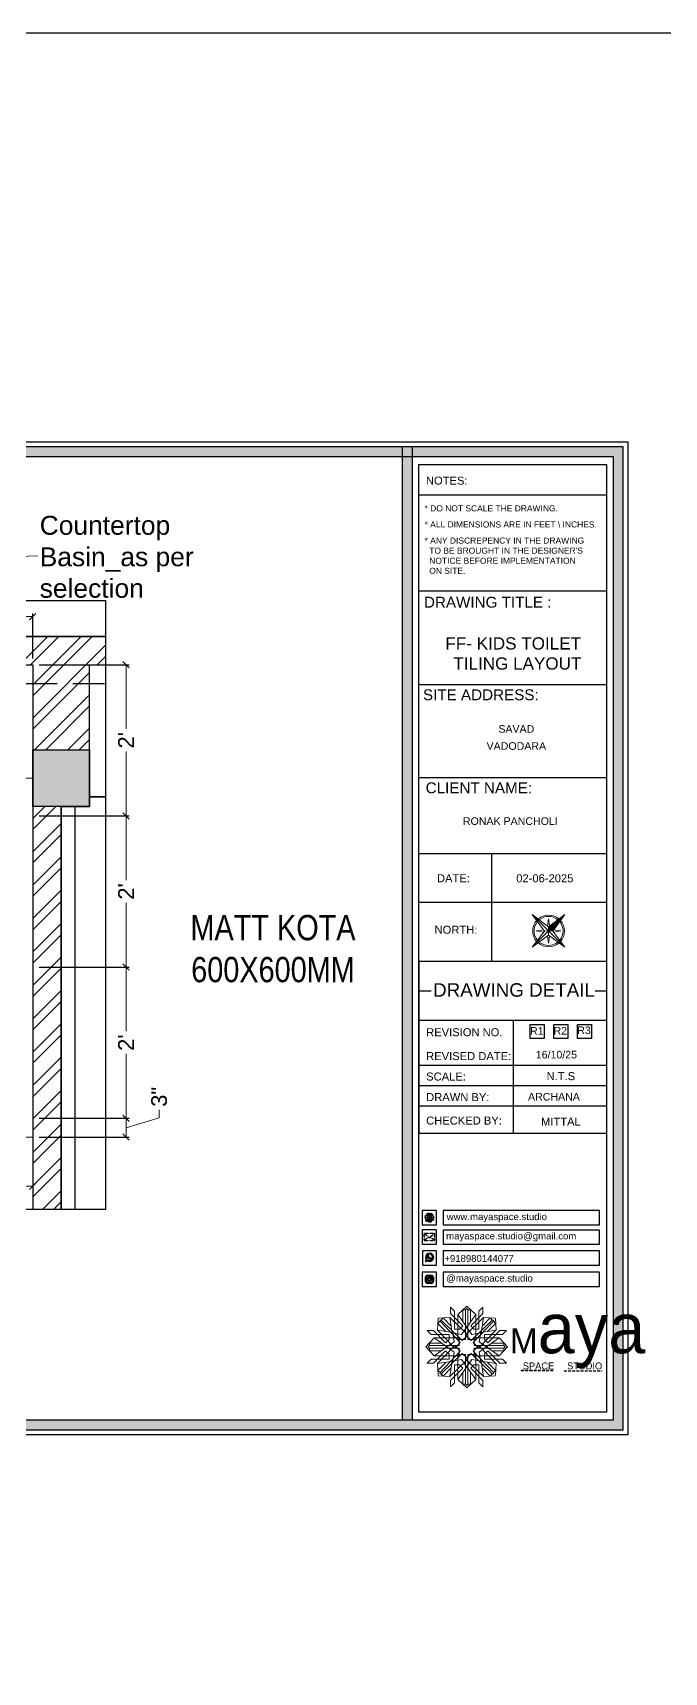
# Model space of a CAD drawing. Header units: millimetres. Extents: x 56222 to 3066687, y -650199 to -121287.
# Drawn here: x 149102.2 to 149202.5, y -183376.8 to -183116.6 of the extents above; entities that cross this region are included whole.
import ezdxf
from ezdxf.enums import TextEntityAlignment as Align

# ---------------------------------------------------------------- set-up
doc = ezdxf.new("R2010")
doc.units = ezdxf.units.MM
doc.header["$MEASUREMENT"] = 0
doc.header["$PDMODE"] = 35
doc.linetypes.add('DASHEDX2', pattern=[1.5, 1, -0.5])
doc.linetypes.add('HIDDEN', pattern=[0.375, 0.25, -0.125])
doc.layers.get('Defpoints').update_dxf_attribs({"color": 220})
for name, color, linetype, lineweight in [('BEAM', 160, 'HIDDEN', 25), ('COLUMN', 1, 'Continuous', 30), ('dim05', 1, 'Continuous', 13), ('Dimension', 10, 'DASHEDX2', 20), ('ELEVATION', 250, 'Continuous', 9), ('FIRST FLOOR', 7, 'Continuous', 9), ('FIRST FLOOR ( TEXT )', 7, 'Continuous', 9), ('FIRST FLOOR_( PLine )_', 251, 'Continuous', 30), ('FURNITURE', 32, 'Continuous', 9), ('LABALLING', 1, 'Continuous', 25), ('NAME PLATE', 7, 'Continuous', 25), ('title block', 7, 'Continuous', 9), ('wall', 7, 'Continuous', 30), ('XX~SLAB ( BEAM )~ ( DIM )', 7, 'Continuous', 9)]:
    doc.layers.add(name, color=color, linetype=linetype, lineweight=lineweight)
doc.layers.add('hatch', color=253, linetype='Continuous', lineweight=0, transparency=0.4)
doc.layers.add('XX~SLAB ( PLINE )', color=251, linetype='Continuous', plot=False)
doc.styles.add('Aerial', font='arial.ttf')
doc.styles.add('Arial', font='arial.ttf')
doc.styles.add('Cn_BT_9 ( BOLD )', font='swisscb.ttf', dxfattribs={"height": 9})
doc.styles.add('KATHA', font='swissc.ttf')
doc.styles.get("Standard").update_dxf_attribs({"font": 'arial.ttf', "height": 6})
doc.dimstyles.new('ISO-25', dxfattribs={"dimtxt": 2.5, "dimasz": 1, "dimexe": 0.5, "dimexo": 1, "dimtad": 0, "dimdec": 1, "dimlunit": 4, "dimtxsty": 'Standard', "dimblk": 'OBLIQUE', "dimcen": 2.5, "dimclrd": 1, "dimclre": 1, "dimclrt": 5, "dimadec": 0, "dimazin": 0, "dimtfac": 1, "dimtdec": 1, "dimtmove": 0, "dimatfit": 3, "dimfxl": 1, "dimlwd": -1, "dimarcsym": 0})
doc.dimstyles.new('NEW ', dxfattribs={"dimtxt": 3, "dimasz": 2, "dimexe": 1, "dimexo": 1, "dimgap": 0.089996, "dimtad": 0, "dimtoh": 1, "dimzin": 3, "dimdsep": 46, "dimlunit": 4, "dimtxsty": 'Aerial', "dimblk": 'OBLIQUE', "dimcen": 0.089996, "dimdle": 1, "dimclrd": 252, "dimclre": 252, "dimclrt": 7, "dimadec": 0, "dimazin": 1, "dimtfac": 1, "dimtdec": 0, "dimtofl": 0, "dimtmove": 1, "dimatfit": 3, "dimldrblk": 'OBLIQUE', "dimfxl": 1, "dimtolj": 1, "dimtzin": 0, "dimlwd": 5, "dimlwe": 5, "dimarcsym": 0})

# ---------------------------------------------------------------- blocks, each defined once
blk = doc.blocks.new('FSFSF')
at = {"color": 42, "lineweight": 5, "true_color": 0xe0ac11}
for p, q in [((28599.8, 138.06), (28593.54, 137.71)), ((28596.24, 137.86), (28595.12, 136.69)), ((28596.24, 137.86), (28600.47, 133.65)), ((28601.03, 130), (28599.8, 138.06)), ((28599.8, 138.05), (28608.58, 129.56)), ((28600.03, 143.51), (28600.03, 140.16)), ((28602.15, 141.41), (28600.03, 143.51)), ((28606.47, 133.76), (28600.03, 140.16)), ((28602.15, 141.41), (28602.15, 131.95)), ((28603.86, 139.69), (28608.58, 144.08)), ((28603.86, 126.58), (28603.86, 139.69)), ((28603.86, 139.69), (28608.58, 133.02)), ((28607.9, 142.22), (28606.58, 142.22)), ((28606.58, 142.22), (28606.58, 135.84)), ((28607.9, 142.22), (28608.58, 142.85)), ((28607.9, 142.22), (28607.9, 126.58)), ((28613.31, 139.69), (28608.58, 144.08)), ((28609.27, 142.22), (28608.59, 142.85)), ((28613.31, 139.69), (28608.59, 133.02)), ((28617.37, 138.05), (28608.59, 129.56)), ((28609.27, 142.22), (28609.27, 126.58)), ((28609.27, 142.22), (28610.59, 142.22)), ((28610.59, 142.22), (28610.59, 135.84)), ((28610.7, 133.76), (28617.14, 140.16)), ((28613.31, 126.58), (28613.31, 139.69)), ((28615.02, 141.41), (28617.14, 143.51)), ((28615.02, 141.41), (28615.02, 131.95)), ((28616.14, 130), (28617.37, 138.06)), ((28620.93, 137.86), (28616.7, 133.65)), ((28617.14, 143.51), (28617.14, 140.16)), ((28617.37, 138.06), (28623.63, 137.71)), ((28620.93, 137.86), (28622.05, 136.69)), ((28587.73, 131.22), (28591.08, 131.22)), ((28589.84, 129.1), (28587.73, 131.22)), ((28597.49, 124.78), (28591.08, 131.22)), ((28593.19, 131.45), (28593.54, 137.71)), ((28593.19, 131.45), (28601.69, 122.67)), ((28601.25, 130.22), (28593.19, 131.45)), ((28593.39, 135), (28594.56, 136.12)), ((28593.39, 135), (28597.6, 130.78)), ((28595.12, 136.69), (28594.53, 136.69)), ((28594.56, 136.12), (28594.56, 136.71)), ((28605.17, 124.98), (28594.56, 136.12)), ((28606.27, 126.08), (28595.12, 136.69)), ((28605.86, 129.18), (28601.03, 130)), ((28602.07, 125.39), (28601.25, 130.22)), ((28604.75, 131.95), (28602.15, 131.95)), ((28606.47, 133.76), (28604.75, 131.95)), ((28605.86, 129.18), (28608.58, 133.02)), ((28607.9, 128.92), (28608.58, 129.56)), ((28611.31, 129.18), (28608.59, 133.02)), ((28609.27, 128.92), (28608.59, 129.56)), ((28610.7, 133.76), (28612.42, 131.95)), ((28610.9, 126.08), (28622.05, 136.69)), ((28611.31, 129.18), (28616.14, 130)), ((28612.02, 124.98), (28622.62, 136.12)), ((28612.42, 131.95), (28615.02, 131.95)), ((28615.12, 125.39), (28615.94, 130.22)), ((28623.99, 131.45), (28615.5, 122.67)), ((28615.94, 130.22), (28624, 131.45)), ((28623.8, 135), (28619.59, 130.78)), ((28619.7, 124.78), (28626.1, 131.22)), ((28622.05, 136.69), (28622.64, 136.69)), ((28622.62, 136.12), (28622.62, 136.71)), ((28623.8, 135), (28622.62, 136.12)), ((28624, 131.45), (28623.65, 137.71)), ((28629.45, 131.22), (28626.1, 131.22)), ((28627.34, 129.1), (28629.45, 131.22)), ((28591.56, 127.39), (28587.17, 122.66)), ((28591.56, 117.94), (28587.17, 122.66)), ((28589.03, 123.35), (28588.4, 122.67)), ((28589.03, 121.98), (28588.4, 122.65)), ((28589.03, 123.35), (28589.03, 124.67)), ((28589.03, 124.67), (28595.4, 124.67)), ((28589.03, 123.35), (28604.66, 123.35)), ((28589.03, 121.98), (28604.66, 121.98)), ((28589.03, 121.98), (28589.03, 120.66)), ((28589.03, 120.66), (28595.4, 120.66)), ((28589.84, 129.1), (28599.29, 129.1)), ((28604.66, 127.39), (28591.56, 127.39)), ((28591.56, 127.39), (28598.23, 122.67)), ((28591.56, 117.94), (28598.23, 122.65)), ((28593.19, 113.88), (28601.69, 122.65)), ((28597.49, 124.78), (28599.29, 126.5)), ((28602.07, 125.39), (28598.23, 122.67)), ((28602.07, 119.94), (28598.23, 122.65)), ((28599.29, 126.5), (28599.29, 129.1)), ((28602.33, 123.35), (28601.69, 122.67)), ((28602.33, 121.98), (28601.69, 122.65)), ((28602.33, 123.35), (28602.97, 122.67)), ((28602.33, 121.98), (28602.97, 122.65)), ((28605.17, 124.98), (28602.97, 122.67)), ((28605.17, 120.35), (28602.97, 122.65)), ((28603.68, 126.54), (28603.68, 127.39)), ((28604.66, 126.54), (28603.68, 126.54)), ((28604.71, 127.57), (28603.86, 127.57)), ((28607.9, 126.58), (28603.86, 126.58)), ((28604.66, 123.35), (28604.66, 127.39)), ((28604.66, 121.98), (28604.66, 117.94)), ((28604.7, 126.58), (28604.71, 127.57)), ((28606.27, 126.08), (28608.58, 128.27)), ((28607.9, 128.92), (28608.58, 128.27)), ((28609.27, 128.92), (28608.59, 128.27)), ((28610.9, 126.08), (28608.59, 128.27)), ((28609.27, 126.58), (28613.31, 126.58)), ((28612.02, 124.98), (28614.21, 122.67)), ((28612.02, 120.35), (28614.21, 122.65)), ((28612.46, 126.58), (28612.46, 127.57)), ((28612.46, 127.57), (28613.31, 127.57)), ((28612.52, 123.35), (28612.52, 127.39)), ((28612.52, 127.39), (28625.63, 127.39)), ((28612.52, 126.54), (28613.51, 126.54)), ((28628.16, 123.35), (28612.52, 123.35)), ((28612.52, 121.98), (28612.52, 117.94)), ((28628.16, 121.98), (28612.52, 121.98)), ((28613.51, 126.54), (28613.51, 127.39)), ((28614.85, 123.35), (28614.21, 122.67)), ((28614.85, 121.98), (28614.21, 122.65)), ((28614.85, 123.35), (28615.5, 122.67)), ((28614.85, 121.98), (28615.5, 122.65)), ((28615.12, 125.39), (28618.96, 122.67)), ((28615.12, 119.94), (28618.96, 122.65)), ((28623.99, 113.88), (28615.5, 122.65)), ((28627.34, 129.1), (28617.89, 129.1)), ((28617.89, 126.5), (28617.89, 129.1)), ((28619.7, 124.78), (28617.89, 126.5)), ((28625.63, 127.39), (28618.96, 122.67)), ((28625.63, 117.94), (28618.96, 122.65)), ((28628.16, 124.67), (28621.78, 124.67)), ((28628.16, 120.66), (28621.78, 120.66)), ((28625.63, 127.39), (28630.02, 122.66)), ((28625.63, 117.94), (28630.02, 122.66)), ((28628.16, 123.35), (28628.16, 124.67)), ((28628.16, 123.35), (28628.78, 122.67)), ((28628.16, 121.98), (28628.78, 122.65)), ((28628.16, 121.98), (28628.16, 120.66)), ((28589.84, 116.23), (28587.73, 114.11)), ((28587.73, 114.11), (28591.08, 114.11)), ((28589.84, 116.23), (28599.29, 116.23)), ((28597.49, 120.54), (28591.08, 114.11)), ((28604.66, 117.94), (28591.56, 117.94)), ((28601.25, 115.1), (28593.19, 113.87)), ((28593.19, 113.87), (28593.54, 107.62)), ((28593.39, 110.32), (28597.6, 114.55)), ((28605.17, 120.35), (28594.56, 109.2)), ((28606.27, 119.15), (28595.12, 108.54)), ((28597.49, 120.54), (28599.29, 118.83)), ((28599.29, 118.83), (28599.29, 116.23)), ((28599.8, 107.17), (28608.58, 115.67)), ((28601.03, 115.23), (28599.8, 107.17)), ((28605.86, 116.05), (28601.03, 115.23)), ((28602.07, 119.94), (28601.25, 115.1)), ((28602.15, 103.82), (28602.15, 113.27)), ((28604.75, 113.27), (28602.15, 113.27)), ((28604.66, 118.78), (28603.68, 118.78)), ((28603.68, 118.78), (28603.68, 117.94)), ((28607.9, 118.65), (28603.86, 118.65)), ((28603.86, 118.65), (28603.86, 105.54)), ((28604.71, 117.66), (28603.86, 117.66)), ((28603.86, 105.54), (28608.58, 112.21)), ((28604.7, 118.65), (28604.71, 117.66)), ((28606.47, 111.47), (28604.75, 113.27)), ((28605.86, 116.05), (28608.58, 112.21)), ((28606.27, 119.15), (28608.58, 116.96)), ((28607.9, 103.01), (28607.9, 118.65)), ((28607.9, 116.31), (28608.58, 116.96)), ((28607.9, 116.31), (28608.58, 115.67)), ((28610.9, 119.15), (28608.59, 116.96)), ((28609.27, 116.31), (28608.59, 116.96)), ((28609.27, 116.31), (28608.59, 115.67)), ((28611.31, 116.05), (28608.59, 112.21)), ((28617.37, 107.17), (28608.59, 115.67)), ((28613.31, 105.54), (28608.59, 112.21)), ((28609.27, 118.65), (28613.31, 118.65)), ((28609.27, 103.01), (28609.27, 118.65)), ((28610.7, 111.47), (28612.42, 113.27)), ((28610.9, 119.15), (28622.05, 108.54)), ((28611.31, 116.05), (28616.14, 115.23)), ((28612.02, 120.35), (28622.62, 109.2)), ((28612.42, 113.27), (28615.02, 113.27)), ((28612.46, 118.65), (28612.46, 117.66)), ((28612.46, 117.66), (28613.31, 117.66)), ((28612.52, 118.78), (28613.51, 118.78)), ((28612.52, 117.94), (28625.63, 117.94)), ((28613.31, 118.65), (28613.31, 105.54)), ((28613.51, 118.78), (28613.51, 117.94)), ((28615.02, 103.82), (28615.02, 113.27)), ((28615.12, 119.94), (28615.94, 115.1)), ((28615.94, 115.1), (28624, 113.87)), ((28616.14, 115.23), (28617.37, 107.17)), ((28619.7, 120.54), (28617.89, 118.83)), ((28617.89, 118.83), (28617.89, 116.23)), ((28627.34, 116.23), (28617.89, 116.23)), ((28623.8, 110.32), (28619.59, 114.55)), ((28619.7, 120.54), (28626.1, 114.11)), ((28624, 113.87), (28623.65, 107.62)), ((28629.45, 114.11), (28626.1, 114.11)), ((28627.34, 116.23), (28629.45, 114.11)), ((28593.39, 110.32), (28594.56, 109.2)), ((28599.8, 107.17), (28593.54, 107.52)), ((28595.12, 108.54), (28594.53, 108.54)), ((28594.56, 109.2), (28594.56, 108.61)), ((28596.24, 107.37), (28595.12, 108.54)), ((28596.24, 107.37), (28600.47, 111.58)), ((28606.47, 111.47), (28600.03, 105.07)), ((28600.03, 101.71), (28600.03, 105.07)), ((28602.15, 103.82), (28600.03, 101.71)), ((28603.86, 105.54), (28608.58, 101.15)), ((28606.58, 103.01), (28606.58, 109.38)), ((28613.31, 105.54), (28608.58, 101.15)), ((28610.59, 103.01), (28610.59, 109.38)), ((28610.7, 111.47), (28617.14, 105.07)), ((28615.02, 103.82), (28617.14, 101.71)), ((28620.93, 107.37), (28616.7, 111.58)), ((28617.14, 101.71), (28617.14, 105.07)), ((28617.37, 107.17), (28623.63, 107.52)), ((28620.93, 107.37), (28622.05, 108.54)), ((28622.05, 108.54), (28622.64, 108.54)), ((28623.8, 110.32), (28622.62, 109.2)), ((28622.62, 109.2), (28622.62, 108.61)), ((28607.9, 103.01), (28606.58, 103.01)), ((28607.9, 103.01), (28608.58, 102.38)), ((28609.27, 103.01), (28608.59, 102.38)), ((28609.27, 103.01), (28610.59, 103.01))]:
    blk.add_line(p, q, dxfattribs=at)
blk = doc.blocks.new('hgwg')
at = {"layer": 'Dimension', "true_color": 0xd39e00}
h = blk.add_hatch(color=42, dxfattribs=at)
h.dxf.hatch_style = 1
h.paths.add_polyline_path([(27505.71, 45.05), (27494.27, 45.05), (27494.27, 44.9), (27505.71, 44.9)])
h = blk.add_hatch(color=42, dxfattribs=at)
h.dxf.hatch_style = 1
h.paths.add_polyline_path([(27523.3, 44.9), (27509.68, 44.9), (27509.68, 44.75), (27523.3, 44.75)])
at = {"layer": 'Dimension', "color": 42, "true_color": 0xd39e00}
for p, q in [((27494.27, 45.05), (27505.71, 45.05)), ((27494.27, 44.9), (27494.27, 45.05)), ((27494.27, 44.9), (27505.71, 44.9)), ((27505.71, 45.05), (27505.71, 44.9)), ((27509.68, 44.9), (27523.3, 44.9)), ((27509.68, 44.9), (27509.68, 44.75)), ((27509.68, 44.75), (27523.3, 44.75)), ((27523.3, 44.75), (27523.3, 44.9))]:
    blk.add_line(p, q, dxfattribs=at)
at = {"layer": 'Dimension', "color": 42, "true_color": 0xd39e00, "attachment_point": 1}
for s, width, insert, char_height in [('{\\fCinzel|b0|i0|c0|p2;\\H1.5x;M\\fAmsterdam One|b0|i0|c0|p2;\\H2x;aya}', 85.3277, (27490.17, 69.17), 6), ('{\\fCinzel|b0|i0|c0|p2;SPACE     STUDIO}', 66.129, (27494.83, 47.86), 2.5)]:
    blk.add_mtext_dynamic_manual_height_columns(s, width=width, gutter_width=30, heights=[0], dxfattribs=dict(at, insert=insert, char_height=char_height))
blk = doc.blocks.new('QEGW4TG')
at = {"layer": 'Dimension', "true_color": 0x000000}
h = blk.add_hatch(color=18, dxfattribs=at)
h.dxf.hatch_style = 1
h.paths.add_polyline_path([(2.69, 1.93, 0.170513), (2.95, 1.97, 0.190337), (3.11, 2.18, 0.316231), (3.07, 2.28), (2.79, 2.37, 0.273721), (2.69, 2.34, 0.040749), (2.63, 2.27, -0.441282), (2.53, 2.25, -0.11828), (2.06, 2.64, -0.441282), (2.07, 2.74, 0.040749), (2.13, 2.81, 0.290083), (2.14, 2.92), (2.01, 3.18, 0.316231), (1.91, 3.2, 0.190337), (1.73, 3, 0.170513), (1.72, 2.74, 0.252784)], flags=0)
h.paths.add_polyline_path([(1.19, 1.98), (1.03, 1.3, 0.550912), (1.11, 1.23), (1.75, 1.39, 6.344125)])
h.paths.add_polyline_path([(1.81, 1.7), (1.4, 1.6), (1.5, 2.03, -9.071339)], flags=16)
h.paths.add_polyline_path([(3.11, 2.16, -0.17811), (2.95, 1.97, -0.170513), (2.69, 1.93, -0.252784), (1.72, 2.74, -0.170513), (1.73, 3, -0.17811), (1.89, 3.19, -0.370089), (2.01, 3.18), (2.14, 2.92, -0.307185), (2.13, 2.8, -0.041087), (2.06, 2.73, 0.321676), (2.05, 2.65, 0.126524), (2.55, 2.24, 0.312216), (2.62, 2.26, -0.041087), (2.68, 2.34, -0.290673), (2.79, 2.37), (3.07, 2.28, -0.370089)], flags=0)
h = blk.add_hatch(color=18, dxfattribs=at)
h.dxf.hatch_style = 1
h.paths.add_polyline_path([(2.79, 2.37, 0.273721), (2.69, 2.34, 0.040749), (2.63, 2.27, -0.441282), (2.53, 2.25, -0.11828), (2.06, 2.64, -0.441282), (2.07, 2.74, 0.040749), (2.13, 2.81, 0.290083), (2.14, 2.92), (2.01, 3.18, 0.316231), (1.91, 3.2, 0.190337), (1.73, 3, 0.170513), (1.72, 2.74, 0.252784), (2.69, 1.93, 0.170513), (2.95, 1.97, 0.190337), (3.11, 2.18, 0.316231), (3.07, 2.28)])
for p, q in [((1.19, 1.98), (1.03, 1.3)), ((1.1, 1.23), (1.75, 1.39)), ((1.5, 2.03), (1.4, 1.6)), ((1.4, 1.6), (1.81, 1.7)), ((2.01, 3.18), (2.14, 2.92)), ((3.07, 2.28), (2.8, 2.36))]:
    blk.add_line(p, q)
blk.add_lwpolyline([(0, 0), (4.68, 0), (4.68, 4.68), (0, 4.68)], close=True)
for centre, radius, start, end in [((1.09, 1.29), 0.0598, 164.8483, 282.1458), ((2.39, 2.56), 1.34, 241.4727, 205.6422), ((2.39, 2.56), 1.04, 235.9962, 210.8333), ((2.09, 2.87), 0.39, 159.7007, 198.4072), ((2.96, 3.23), 1.33, 201.4218, 258.1669), ((2.07, 2.87), 0.364, 118.9685, 159.3648), ((1.94, 3.12), 0.0896, 41.8985, 123.1344), ((2.11, 2.68), 0.066, 135.9932, 224.8892), ((1.67, 3.16), 0.586, 312.4617, 321.8728), ((3.12, 3.42), 1.31, 216.5455, 243.5279), ((2.05, 2.87), 0.104, 320.3924, 28.6971), ((2.57, 2.3), 0.066, 234.2482, 323.1441), ((3.11, 1.94), 0.586, 137.2645, 146.6756), ((2.76, 2.27), 0.104, 70.4402, 138.745), ((2.75, 2.31), 0.39, 260.7301, 299.4366), ((2.76, 2.29), 0.364, 299.7725, 340.1688), ((3.03, 2.2), 0.0896, 336.0029, 57.2388)]:
    blk.add_arc(centre, radius, start, end)
blk = doc.blocks.new('ASGERG')
at = {"layer": 'Dimension', "true_color": 0x000000}
h = blk.add_hatch(color=18, dxfattribs=at)
h.dxf.hatch_style = 1
h.paths.add_polyline_path([(0.99, 1.7, 0.353872), (1.69, 1.03), (2.96, 1.03, 0.353872), (3.66, 1.7), (3.66, 2.99, 0.353872), (2.96, 3.67), (1.69, 3.67, 0.353872), (0.99, 2.99)])
h.paths.add_polyline_path([(1.27, 2.97, -0.353872), (1.72, 3.4), (2.94, 3.4, -0.353872), (3.38, 2.97), (3.38, 1.72, -0.353872), (2.94, 1.3), (1.72, 1.3, -0.353872), (1.27, 1.72)], flags=16)
h.paths.add_polyline_path([(3.02, 2.35, -1), (1.64, 2.35, -1)], flags=0)
h.paths.add_polyline_path([(2.74, 2.35, -1), (1.92, 2.35, -1)], flags=0)
h.paths.add_polyline_path([(2.86, 3.02, -1), (3.19, 3.02, -1)], flags=0)
h.paths.add_polyline_path([(1.64, 2.35, 1), (3.02, 2.35, 1)], flags=0)
h = blk.add_hatch(color=18, dxfattribs=at)
h.dxf.hatch_style = 1
h.paths.add_polyline_path([(1.64, 2.35, 1), (3.02, 2.35, 1)])
h.paths.add_polyline_path([(2.74, 2.35, -1), (1.92, 2.35, -1)], flags=16)
h = blk.add_hatch(color=18, dxfattribs=at)
h.dxf.hatch_style = 1
h.paths.add_polyline_path([(3.19, 3.02, 1), (2.86, 3.02, 1)])
for p, q in [((0.99, 2.99), (0.99, 1.7)), ((1.27, 2.97), (1.27, 1.72)), ((1.69, 3.67), (2.96, 3.67)), ((1.69, 1.03), (2.96, 1.03)), ((2.94, 3.4), (1.72, 3.4)), ((2.94, 1.3), (1.72, 1.3)), ((3.38, 2.97), (3.38, 1.72)), ((3.66, 2.99), (3.66, 1.7))]:
    blk.add_line(p, q)
blk.add_lwpolyline([(0, 0), (4.68, 0), (4.68, 4.68), (0, 4.68)], close=True)
for centre, radius in [((2.33, 2.35), 0.694), ((2.33, 2.35), 0.414), ((3.02, 3.02), 0.168)]:
    blk.add_circle(centre, radius)
for centre, radius, start, end in [((1.76, 2.89), 0.778, 94.8631, 172.8127), ((1.76, 1.8), 0.778, 187.1873, 265.1369), ((1.76, 2.91), 0.491, 94.8631, 172.8127), ((1.76, 1.78), 0.491, 187.1873, 265.1369), ((2.9, 2.91), 0.491, 7.1873, 85.1369), ((2.9, 1.78), 0.491, 274.8631, 352.8127), ((2.89, 2.89), 0.778, 7.1873, 85.1369), ((2.89, 1.8), 0.778, 274.8631, 352.8127)]:
    blk.add_arc(centre, radius, start, end)
blk = doc.blocks.new('ETYETE')
at = {"layer": 'Dimension', "true_color": 0x000000}
h = blk.add_hatch(color=18, dxfattribs=at)
h.dxf.hatch_style = 1
h.paths.add_polyline_path([(3.76, 1.14, 0.414214), (4.12, 1.5), (4.12, 3.29, 0.414214), (3.76, 3.65), (0.92, 3.65, 0.414214), (0.56, 3.29), (0.56, 1.5, 0.414214), (0.92, 1.14)])
h.paths.add_polyline_path([(2.61, 2.22), (3.92, 1.34, -0.198912), (3.76, 1.28), (0.92, 1.28, -0.198912), (0.76, 1.34), (2.08, 2.22), (2.34, 1.98)], flags=16)
h.paths.add_polyline_path([(2.34, 2.16), (0.89, 3.51, -0.028783), (0.92, 3.52), (3.76, 3.52, -0.028783), (3.79, 3.51)], flags=16)
h.paths.add_polyline_path([(2.71, 2.32), (3.92, 3.45, -0.202482), (3.99, 3.29), (3.99, 1.5, -0.043076), (3.98, 1.46)], flags=16)
h.paths.add_polyline_path([(1.98, 2.32), (0.7, 1.46, -0.043076), (0.7, 1.5), (0.7, 3.29, -0.202482), (0.76, 3.45)], flags=16)
blk.add_lwpolyline([(0, 0), (4.68, 0), (4.68, 4.68), (0, 4.68)], close=True)
at = {"layer": 'Dimension', "color": 18, "true_color": 0x000000}
for p, q in [((0.56, 3.29), (0.56, 1.5)), ((0.7, 3.29), (0.7, 1.5)), ((0.7, 1.46), (1.98, 2.32)), ((0.76, 3.45), (1.98, 2.32)), ((0.76, 1.34), (2.08, 2.22)), ((0.89, 3.51), (2.34, 2.16)), ((0.92, 3.65), (3.76, 3.65)), ((0.92, 3.52), (3.76, 3.52)), ((0.92, 1.28), (3.76, 1.28)), ((0.92, 1.14), (3.76, 1.14)), ((2.08, 2.22), (2.34, 1.98)), ((2.34, 2.16), (3.79, 3.51)), ((2.34, 1.98), (2.61, 2.22)), ((3.92, 1.34), (2.61, 2.22)), ((2.71, 2.32), (3.92, 3.45)), ((3.98, 1.46), (2.71, 2.32)), ((3.99, 3.29), (3.99, 1.5)), ((4.12, 3.29), (4.12, 1.5))]:
    blk.add_line(p, q, dxfattribs=at)
for centre, radius, start, end in [((0.92, 3.29), 0.358, 90, 180), ((0.92, 1.5), 0.358, 180, 270), ((0.92, 3.29), 0.224, 134.2136, 180), ((0.92, 1.5), 0.224, 180, 189.8662), ((0.92, 1.5), 0.224, 225, 270), ((0.92, 3.29), 0.224, 90, 96.5948), ((3.76, 3.29), 0.358, 0, 90), ((3.76, 3.29), 0.224, 83.4052, 90), ((3.76, 1.5), 0.358, 270, 0), ((3.76, 1.5), 0.224, 270, 315), ((3.76, 3.29), 0.224, 0, 45.7864), ((3.76, 1.5), 0.224, 350.1338, 0)]:
    blk.add_arc(centre, radius, start, end, dxfattribs=at)
blk = doc.blocks.new('DTGWEGEARG')
at = {"layer": 'Dimension', "true_color": 0x000000}
h = blk.add_hatch(color=18, dxfattribs=at)
h.dxf.hatch_style = 1
h.paths.add_polyline_path([(3.83, 2.34, 1), (0.85, 2.34, 1)])
h.paths.add_polyline_path([(2.51, 1.01, 0.105795), (2.96, 1.58, -0.055205), (3.3, 1.41, -0.169822)], flags=16)
h.paths.add_polyline_path([(2.41, 1.12), (2.41, 1.69, -0.058279), (2.81, 1.63, -0.103353)], flags=16)
h.paths.add_polyline_path([(2.26, 1.13, -0.101741), (1.87, 1.63, -0.057171), (2.26, 1.69)], flags=16)
h.paths.add_polyline_path([(2.17, 1.01, -0.169822), (1.38, 1.41, -0.055205), (1.72, 1.58, 0.105795)], flags=16)
h.paths.add_polyline_path([(3.02, 1.72, 0.081336), (3.13, 2.27), (3.68, 2.27, -0.152069), (3.4, 1.52, 0.05687)], flags=16)
h.paths.add_polyline_path([(2.87, 1.77, 0.061945), (2.41, 1.84), (2.41, 2.27), (2.98, 2.27, -0.081344)], flags=16)
h.paths.add_polyline_path([(2.26, 1.84, 0.060923), (1.8, 1.77, -0.081344), (1.7, 2.27), (2.26, 2.27)], flags=16)
h.paths.add_polyline_path([(1.66, 1.72, 0.05687), (1.28, 1.52, -0.152069), (1, 2.27), (1.55, 2.27, 0.081336)], flags=16)
h.paths.add_polyline_path([(2.41, 2.42), (2.41, 2.83, 0.061945), (2.87, 2.91, -0.080009), (2.98, 2.42)], flags=16)
h.paths.add_polyline_path([(3.13, 2.42, 0.080116), (3.02, 2.96, 0.05687), (3.4, 3.16, 0.028258), (3.3, 3.27, -0.055205), (2.96, 3.1, 0.105795), (2.51, 3.67, -0.36029), (3.68, 2.42)], flags=16)
h.paths.add_polyline_path([(2.26, 2.42), (1.7, 2.42, -0.080009), (1.8, 2.91, 0.060923), (2.26, 2.84)], flags=16)
h.paths.add_polyline_path([(1.55, 2.42), (1, 2.42, -0.150466), (1.28, 3.16, 0.05687), (1.66, 2.96, 0.080116)], flags=16)
h.paths.add_polyline_path([(2.41, 2.98), (2.41, 3.56, -0.103353), (2.81, 3.05, -0.058279)], flags=16)
h.paths.add_polyline_path([(2.26, 2.99, -0.057171), (1.87, 3.05, -0.101741), (2.26, 3.55)], flags=16)
h.paths.add_polyline_path([(1.72, 3.1, -0.055205), (1.38, 3.27, -0.169822), (2.17, 3.67, 0.105795)], flags=16)
blk.add_lwpolyline([(0, 0), (4.68, 0), (4.68, 4.68), (0, 4.68)], close=True)
at = {"layer": 'Dimension', "color": 18, "true_color": 0x000000}
for p, q in [((1, 2.42), (1.55, 2.42)), ((1, 2.27), (1.55, 2.27)), ((1.7, 2.42), (2.26, 2.42)), ((1.7, 2.27), (2.26, 2.27)), ((2.26, 3.55), (2.26, 2.99)), ((2.26, 2.84), (2.26, 2.42)), ((2.26, 2.27), (2.26, 1.84)), ((2.26, 1.69), (2.26, 1.13)), ((2.41, 3.56), (2.41, 2.98)), ((2.41, 2.83), (2.41, 2.42)), ((2.41, 2.42), (2.98, 2.42)), ((2.41, 2.27), (2.98, 2.27)), ((2.41, 2.27), (2.41, 1.84)), ((2.41, 1.69), (2.41, 1.12)), ((3.13, 2.42), (3.68, 2.42)), ((3.13, 2.27), (3.68, 2.27))]:
    blk.add_line(p, q, dxfattribs=at)
blk.add_circle((2.34, 2.34), 1.49, dxfattribs=at)
for centre, radius, start, end in [((2.34, 2.34), 1.34, 142.3819, 176.6093), ((2.34, 2.34), 1.34, 183.0315, 217.6181), ((2.34, 4.74), 1.9, 236.1399, 249.1595), ((2.34, -0.06), 1.9, 110.8405, 123.8601), ((2.34, 2.34), 1.34, 97.3549, 135.9073), ((2.34, 4.74), 1.75, 236.7417, 249.3811), ((2.34, -0.06), 1.75, 110.6189, 123.2583), ((2.34, 2.34), 1.34, 224.0927, 262.6451), ((3.28, 2.34), 1.73, 159.0567, 177.3789), ((3.28, 2.34), 1.73, 182.3435, 200.9433), ((3.28, 2.34), 1.58, 158.8325, 177.1302), ((3.28, 2.34), 1.58, 182.5658, 201.1675), ((3.28, 2.34), 1.73, 129.9301, 154.0867), ((3.28, 2.34), 1.73, 205.9133, 230.0699), ((2.34, 4.74), 1.9, 253.6799, 267.6253), ((2.34, -0.06), 1.9, 92.3747, 106.3201), ((3.28, 2.34), 1.58, 130.1073, 153.3446), ((2.34, 4.74), 1.75, 254.3336, 267.422), ((2.34, -0.06), 1.75, 92.578, 105.6664), ((3.28, 2.34), 1.58, 206.6554, 229.8927), ((1.4, 2.34), 1.58, 26.6554, 50.2584), ((2.34, 4.74), 1.75, 272.3248, 285.6664), ((2.34, 4.74), 1.9, 272.1415, 286.3201), ((2.34, -0.06), 1.9, 73.6799, 87.8585), ((2.34, -0.06), 1.75, 74.3336, 87.6752), ((1.4, 2.34), 1.58, 309.7416, 333.3446), ((2.34, 2.34), 1.34, 3.3907, 82.6451), ((1.4, 2.34), 1.73, 25.9133, 50.0699), ((1.4, 2.34), 1.73, 309.9301, 334.0867), ((2.34, 2.34), 1.34, 277.3549, 315.9073), ((1.4, 2.34), 1.58, 2.8698, 21.1675), ((1.4, 2.34), 1.58, 338.8325, 357.4342), ((2.34, 4.74), 1.75, 290.6189, 303.2583), ((2.34, -0.06), 1.75, 56.7417, 69.3811), ((2.34, 4.74), 1.9, 290.8405, 303.8601), ((1.4, 2.34), 1.73, 2.6211, 20.9433), ((1.4, 2.34), 1.73, 339.0567, 357.6565), ((2.34, -0.06), 1.9, 56.1399, 69.1595), ((2.34, 2.34), 1.34, 322.3819, 356.9685)]:
    blk.add_arc(centre, radius, start, end, dxfattribs=at)
blk = doc.blocks.new('4t')
at = {"transparency": 33554607}
h = blk.add_hatch(color=1, dxfattribs=at)
h.dxf.hatch_style = 1
h.paths.add_polyline_path([(45531.8, -35820.2), (45529.2, -35821.8), (45531.3, -35822.3)])
h = blk.add_hatch(color=1, dxfattribs=at)
h.dxf.hatch_style = 1
h.paths.add_polyline_path([(45531.8, -35820.2), (45531.3, -35822.3), (45533.4, -35822.8)])
h = blk.add_hatch(color=1, dxfattribs=at)
h.dxf.hatch_style = 1
h.paths.add_polyline_path([(45531.3, -35822.3), (45529.2, -35821.8), (45528.1, -35837)])
h = blk.add_hatch(color=1, dxfattribs=at)
h.dxf.hatch_style = 1
h.paths.add_polyline_path([(45533.4, -35822.8), (45531.3, -35822.3), (45528.1, -35837)])
at = {"layer": 'title block', "color": 7, "lineweight": 9}
for p, q in [((45535.5, -35803.4), (45530.2, -35817.6)), ((45535.5, -35803.4), (45531.8, -35820.2)), ((45534.4, -35818.5), (45535.5, -35803.4)), ((45530.2, -35817.6), (45515, -35816.5)), ((45515, -35816.5), (45529.2, -35821.8)), ((45515, -35816.5), (45531.8, -35820.2)), ((45530.5, -35816.7), (45526.9, -35812.5)), ((45526.9, -35812.5), (45529.2, -35817.5)), ((45531.8, -35820.2), (45528.1, -35837)), ((45531.8, -35820.2), (45529.2, -35821.8)), ((45531.8, -35820.2), (45530.2, -35817.6)), ((45534.4, -35818.5), (45531.8, -35820.2)), ((45533.4, -35822.8), (45531.8, -35820.2)), ((45531.8, -35820.2), (45548.6, -35823.9)), ((45539.5, -35815.3), (45534.4, -35817.6)), ((45548.6, -35823.9), (45534.4, -35818.5)), ((45535.3, -35818.9), (45539.5, -35815.3)), ((45528.3, -35821.5), (45524.1, -35825.1)), ((45524.1, -35825.1), (45529.2, -35822.8)), ((45529.2, -35821.8), (45528.1, -35837)), ((45528.1, -35837), (45533.4, -35822.8)), ((45533.1, -35823.7), (45536.7, -35827.9)), ((45533.4, -35822.8), (45548.6, -35823.9)), ((45536.7, -35827.9), (45534.4, -35822.8))]:
    blk.add_line(p, q, dxfattribs=at)
for radius, start, end in [(11.8, 81.36, 163.7665), (11.8, 351.36, 73.7665), (11.8, 171.36, 253.7665), (10.8, 172.4286, 252.6979), (10.8, 82.4286, 162.6979), (10.8, 352.4286, 72.6979), (11.8, 261.36, 343.7665), (10.8, 262.4286, 342.6979)]:
    blk.add_arc((45531.8, -35820.2), radius, start, end, dxfattribs=at)
blk = doc.blocks.new('_Oblique')
at = {"layer": 'wall', "color": 0, "lineweight": -2}
blk.add_line((-0.5, -0.5), (0.5, 0.5), dxfattribs=at)
blk = doc.blocks.new('*D922')
at = {"layer": 'Defpoints', "color": 0, "lineweight": 25, "transparency": 16777216}
for p in [(149102.21, -183209.26), (149078.21, -183212.4), (149102.21, -183216.9)]:
    blk.add_point(p, dxfattribs=at)
at = {"layer": 'dim05', "color": 1, "linetype": 'Continuous', "lineweight": -2, "transparency": 16777216}
for p, q in [((149078.21, -183211.4), (149078.21, -183208.76)), ((149102.21, -183215.9), (149102.21, -183208.76))]:
    blk.add_line(p, q, dxfattribs=at)
at = {"layer": 'dim05', "color": 1, "linetype": 'Continuous', "transparency": 16777216}
for p, q in [((149078.21, -183209.26), (149088.41, -183209.26)), ((149102.21, -183209.26), (149092, -183209.26))]:
    blk.add_line(p, q, dxfattribs=at)
at = {"layer": 'dim05', "color": 1, "transparency": 16777216, "rotation": 180}
blk.add_blockref('_Oblique', (149078.21, -183209.26), dxfattribs=at)
at = {"layer": 'dim05', "color": 1, "transparency": 16777216}
blk.add_blockref('_Oblique', (149102.21, -183209.26), dxfattribs=at)
at = {"layer": 'dim05', "color": 5, "lineweight": 25, "transparency": 16777216, "insert": (149090.21, -183209.26), "char_height": 2.5, "attachment_point": 5, "style": 'Arial'}
blk.add_mtext("2'", dxfattribs=at)
blk = doc.blocks.new('*D923')
at = {"layer": 'Defpoints', "color": 0, "lineweight": 25, "transparency": 16777216}
for p in [(149102.21, -183288.9), (149117.02, -183288.9), (149102.21, -183291.9)]:
    blk.add_point(p, dxfattribs=at)
at = {"layer": 'dim05', "color": 1, "linetype": 'Continuous', "lineweight": -2, "transparency": 16777216}
for p, q in [((149103.21, -183288.9), (149117.52, -183288.9)), ((149103.21, -183291.9), (149117.52, -183291.9))]:
    blk.add_line(p, q, dxfattribs=at)
at = {"layer": 'dim05', "color": 1, "linetype": 'Continuous', "transparency": 16777216}
for p, q in [((149117.02, -183290.4), (149122.29, -183288.82)), ((149117.02, -183291.9), (149117.02, -183288.9)), ((149122.29, -183288.82), (149122.29, -183287.57))]:
    blk.add_line(p, q, dxfattribs=at)
at = {"layer": 'dim05', "color": 1, "transparency": 16777216}
for p, rotation in [((149117.02, -183288.9), 90), ((149117.02, -183291.9), 270)]:
    blk.add_blockref('_Oblique', p, dxfattribs=dict(at, rotation=rotation))
at = {"layer": 'dim05', "color": 5, "lineweight": 25, "transparency": 16777216, "insert": (149122.29, -183285.5), "char_height": 2.5, "attachment_point": 5, "rotation": 90, "style": 'Arial'}
blk.add_mtext('3"', dxfattribs=at)
blk = doc.blocks.new('*D924')
at = {"layer": 'Defpoints', "color": 0, "lineweight": 25, "transparency": 16777216}
for p in [(149102.21, -183264.9), (149117.02, -183264.9), (149102.21, -183288.9)]:
    blk.add_point(p, dxfattribs=at)
at = {"layer": 'dim05', "color": 1, "linetype": 'Continuous', "lineweight": -2, "transparency": 16777216}
for p, q in [((149103.21, -183264.9), (149117.52, -183264.9)), ((149103.21, -183288.9), (149117.52, -183288.9))]:
    blk.add_line(p, q, dxfattribs=at)
at = {"layer": 'dim05', "color": 1, "linetype": 'Continuous', "transparency": 16777216}
for p, q in [((149117.02, -183264.9), (149117.02, -183275.1)), ((149117.02, -183288.9), (149117.02, -183278.69))]:
    blk.add_line(p, q, dxfattribs=at)
at = {"layer": 'dim05', "color": 1, "transparency": 16777216}
for p, rotation in [((149117.02, -183264.9), 90), ((149117.02, -183288.9), 270)]:
    blk.add_blockref('_Oblique', p, dxfattribs=dict(at, rotation=rotation))
at = {"layer": 'dim05', "color": 5, "lineweight": 25, "transparency": 16777216, "insert": (149117.02, -183276.9), "char_height": 2.5, "attachment_point": 5, "rotation": 90, "style": 'Arial'}
blk.add_mtext("2'", dxfattribs=at)
blk = doc.blocks.new('*D925')
at = {"layer": 'Defpoints', "color": 0, "lineweight": 25, "transparency": 16777216}
for p in [(149102.21, -183240.9), (149117.02, -183240.9), (149102.21, -183264.9)]:
    blk.add_point(p, dxfattribs=at)
at = {"layer": 'dim05', "color": 1, "linetype": 'Continuous', "lineweight": -2, "transparency": 16777216}
for p, q in [((149103.21, -183240.9), (149117.52, -183240.9)), ((149103.21, -183264.9), (149117.52, -183264.9))]:
    blk.add_line(p, q, dxfattribs=at)
at = {"layer": 'dim05', "color": 1, "linetype": 'Continuous', "transparency": 16777216}
for p, q in [((149117.02, -183240.9), (149117.02, -183251.1)), ((149117.02, -183264.9), (149117.02, -183254.69))]:
    blk.add_line(p, q, dxfattribs=at)
at = {"layer": 'dim05', "color": 1, "transparency": 16777216}
for p, rotation in [((149117.02, -183240.9), 90), ((149117.02, -183264.9), 270)]:
    blk.add_blockref('_Oblique', p, dxfattribs=dict(at, rotation=rotation))
at = {"layer": 'dim05', "color": 5, "lineweight": 25, "transparency": 16777216, "insert": (149117.02, -183252.9), "char_height": 2.5, "attachment_point": 5, "rotation": 90, "style": 'Arial'}
blk.add_mtext("2'", dxfattribs=at)
blk = doc.blocks.new('*D926')
at = {"layer": 'Defpoints', "color": 0, "lineweight": 25, "transparency": 16777216}
for p in [(149102.21, -183216.9), (149117.02, -183216.9), (149102.21, -183240.9)]:
    blk.add_point(p, dxfattribs=at)
at = {"layer": 'dim05', "color": 1, "linetype": 'Continuous', "lineweight": -2, "transparency": 16777216}
for p, q in [((149103.21, -183216.9), (149117.52, -183216.9)), ((149103.21, -183240.9), (149117.52, -183240.9))]:
    blk.add_line(p, q, dxfattribs=at)
at = {"layer": 'dim05', "color": 1, "linetype": 'Continuous', "transparency": 16777216}
for p, q in [((149117.02, -183216.9), (149117.02, -183227.1)), ((149117.02, -183240.9), (149117.02, -183230.69))]:
    blk.add_line(p, q, dxfattribs=at)
at = {"layer": 'dim05', "color": 1, "transparency": 16777216}
for p, rotation in [((149117.02, -183216.9), 90), ((149117.02, -183240.9), 270)]:
    blk.add_blockref('_Oblique', p, dxfattribs=dict(at, rotation=rotation))
at = {"layer": 'dim05', "color": 5, "lineweight": 25, "transparency": 16777216, "insert": (149117.02, -183228.9), "char_height": 2.5, "attachment_point": 5, "rotation": 90, "style": 'Arial'}
blk.add_mtext("2'", dxfattribs=at)
blk = doc.blocks.new('*D892')
at = {"layer": 'Defpoints', "color": 0, "lineweight": 25, "transparency": 16777216}
for p in [(149078.21, -183291.9), (149102.21, -183291.9), (149102.21, -183299.7)]:
    blk.add_point(p, dxfattribs=at)
at = {"layer": 'dim05', "color": 1, "linetype": 'Continuous', "lineweight": -2, "transparency": 16777216}
for p, q in [((149078.21, -183292.9), (149078.21, -183300.2)), ((149102.21, -183292.9), (149102.21, -183300.2))]:
    blk.add_line(p, q, dxfattribs=at)
at = {"layer": 'dim05', "color": 1, "linetype": 'Continuous', "transparency": 16777216}
for p, q in [((149078.21, -183299.7), (149088.41, -183299.7)), ((149102.21, -183299.7), (149092, -183299.7))]:
    blk.add_line(p, q, dxfattribs=at)
at = {"layer": 'dim05', "color": 1, "transparency": 16777216, "rotation": 180}
blk.add_blockref('_Oblique', (149078.21, -183299.7), dxfattribs=at)
at = {"layer": 'dim05', "color": 1, "transparency": 16777216}
blk.add_blockref('_Oblique', (149102.21, -183299.7), dxfattribs=at)
at = {"layer": 'dim05', "color": 5, "lineweight": 25, "transparency": 16777216, "insert": (149090.21, -183299.7), "char_height": 2.5, "attachment_point": 5, "style": 'Arial'}
blk.add_mtext("2'", dxfattribs=at)

msp = doc.modelspace()

# ---------------------------------------------------------------- hatches: boundary and pattern name
at = {"layer": 'hatch', "linetype": 'Continuous', "lineweight": 25}
h = msp.add_hatch(dxfattribs=at)
h.set_pattern_fill('ANSI32', color=256, scale=10, style=0)
h.set_pattern_definition([(45, (-4154.445, -2315.741), (-2.65165043, 2.65165043), []), (45, (-4152.677, -2315.741), (-2.65165043, 2.65165043), [])])
h.paths.add_polyline_path([(149072.208, -183291.896), (149010.708, -183291.896), (149010.708, -183239.396), (149001.708, -183239.396), (149001.708, -183291.896), (148996.085, -183291.896), (148996.085, -183296.396), (149006.208, -183296.396), (149006.208, -183303.39), (149010.708, -183303.39), (149010.708, -183296.396), (149072.208, -183296.396)])
h.paths.add_polyline_path([(149010.708, -183212.396), (148996.085, -183212.396), (148996.085, -183216.896), (149001.708, -183216.896), (149001.708, -183230.396), (149010.708, -183230.396)])
h.paths.add_polyline_path([(149111.208, -183216.896), (149113.769, -183216.896), (149113.769, -183212.396), (149028.708, -183212.396), (149028.708, -183216.896), (149102.208, -183216.896), (149102.208, -183230.396), (149111.208, -183230.396)])
h.paths.add_polyline_path([(149106.708, -183239.396), (149102.208, -183239.396), (149102.208, -183303.39), (149106.708, -183303.39)])
h = msp.add_hatch(dxfattribs=at)
h.set_pattern_fill('AR-CONC', color=256, scale=0.5)
h.set_pattern_definition([(50, (-4154.4448, -2315.741), (3.586300913, -0.313760675), [0.375, -4.125]), (355, (-4154.445, -2315.741), (-0.69375667, 3.76096067), [0.3, -3.3]), (100.4514445, (-4154.146, -2315.767), (2.892544234, 3.447199955), [0.31870096, -3.50571056]), (46.1842, (-4154.445, -2314.741), (5.33620665, -0.8275964), [0.5625, -6.1875]), (96.6356355, (-4154, -2314.81), (4.67330973, 4.870593), [0.47805171, -5.2585688]), (351.184164, (-4154.445, -2314.741), (4.67330973, 4.870593), [0.45, -4.95]), (21, (-4153.9448, -2314.991), (2.98453526, -2.013094453), [0.375, -4.125]), (326, (-4153.945, -2314.991), (1.21657666, 3.625750225), [0.3, -3.3]), (71.4514447, (-4153.696, -2315.1588), (4.201111884, 1.612655764), [0.31870095, -3.50571056]), (37.5, (-4154.4448, -2315.741), (0.0607992766, 1.664469269), [0, -3.26, 0, -3.35, 0, -3.3125]), (7.5, (-4154.4448, -2315.741), (1.315347687, 1.97205856), [0, -1.91, 0, -3.185, 0, -1.2625]), (327.5, (-4155.5598, -2315.741), (2.669112181, -0.112774359), [0, -1.25, 0, -3.9, 0, -5.175]), (317.5, (-4156.0598, -2315.741), (2.915930847, 0.500524912), [0, -1.625, 0, -2.59, 0, -3.675])])
h.paths.add_polyline_path([(149111.208, -183230.396), (149102.208, -183230.396), (149102.208, -183239.396), (149111.208, -183239.396)])
h.paths.add_polyline_path([(149010.708, -183230.396), (149001.708, -183230.396), (149001.708, -183239.396), (149010.708, -183239.396)])
at = {"layer": 'NAME PLATE', "true_color": 0xd39e00}
h = msp.add_hatch(color=42, dxfattribs=at)
h.paths.add_polyline_path([(148974.167, -183338.392), (149195.954, -183338.392), (149195.954, -183182.282), (148974.167, -183182.282)])
h.paths.add_polyline_path([(148975.724, -183336.835), (149194.398, -183336.835), (149194.398, -183183.838), (148975.724, -183183.838)], flags=16)
msp.add_hatch(color=42, dxfattribs=at).paths.add_polyline_path([(149160.932, -183336.835), (149162.489, -183336.835), (149162.489, -183182.282), (149160.932, -183182.282)])

# ---------------------------------------------------------------- linework, layer by layer
at = {"layer": 'BEAM', "ltscale": 20}
msp.add_line((148996.085, -183219.896), (149113.769, -183219.896), dxfattribs=at)
at = {"layer": 'COLUMN'}
msp.add_lwpolyline([(149102.208, -183230.396), (149111.208, -183230.396), (149111.208, -183239.396), (149102.208, -183239.396)], close=True, dxfattribs=at)
at = {"layer": 'ELEVATION', "lineweight": 25, "transparency": 33554600}
msp.add_lwpolyline([(148996.085, -183206.683), (149113.769, -183206.683), (149113.769, -183303.39), (148996.085, -183303.39)], close=True, dxfattribs=at)
at = {"layer": 'FIRST FLOOR'}
for p, q in [((148996.085, -183212.396), (149113.769, -183212.396)), ((149010.708, -183216.896), (149102.208, -183216.896)), ((149102.208, -183303.39), (149102.208, -183216.896)), ((149111.208, -183216.896), (149113.769, -183216.896)), ((149111.208, -183239.396), (149111.208, -183216.896)), ((149106.708, -183303.39), (149106.708, -183239.396)), ((149010.708, -183291.896), (149102.208, -183291.896))]:
    msp.add_line(p, q, dxfattribs=at)
at = {"layer": 'FIRST FLOOR_( PLine )_'}
for points in [[(149113.769, -183212.396), (149028.708, -183212.396), (149028.708, -183216.896), (149102.208, -183216.896), (149102.208, -183303.39)], [(149106.708, -183303.39), (149106.708, -183239.396), (149111.208, -183239.396), (149111.208, -183216.896), (149113.769, -183216.896)]]:
    msp.add_lwpolyline(points, dxfattribs=at)
at = {"layer": 'FURNITURE'}
for p, q in [((149102.208, -183216.896), (149070.708, -183216.896)), ((149102.208, -183234.902), (149102.208, -183216.896)), ((149070.708, -183234.902), (149102.208, -183234.902))]:
    msp.add_line(p, q, dxfattribs=at)
at = {"layer": 'FURNITURE', "lineweight": 30}
msp.add_line((149111.208, -183237.896), (149113.769, -183237.896), dxfattribs=at)
for points in [[(149113.769, -183237.896), (149111.208, -183237.896), (149111.208, -183216.896), (149113.769, -183216.896)], [(149108.958, -183303.39), (149108.958, -183239.396), (149106.708, -183239.396), (149106.708, -183303.39)]]:
    msp.add_lwpolyline(points, dxfattribs=at)
at = {"layer": 'NAME PLATE', "color": 42, "true_color": 0xd39e00}
for p, q in [((149193.344, -183189.964), (149163.542, -183189.964)), ((149193.344, -183205.227), (149163.542, -183205.227)), ((149193.344, -183220.09), (149163.542, -183220.09)), ((149193.344, -183234.862), (149163.542, -183234.862)), ((149193.344, -183246.898), (149163.542, -183246.898)), ((149175.073, -183246.898), (149175.073, -183264.007)), ((149193.344, -183254.642), (149163.542, -183254.642)), ((149193.344, -183264.007), (149163.542, -183264.007)), ((149163.542, -183264.007), (149163.542, -183291.247)), ((149193.344, -183264.007), (149193.344, -183291.247)), ((149163.542, -183268.677), (149165.47, -183268.677)), ((149191.542, -183268.677), (149193.344, -183268.677)), ((149163.542, -183273.346), (149193.344, -183273.346)), ((149178.579, -183291.247), (149178.579, -183273.346)), ((149193.344, -183280.506), (149163.542, -183280.506)), ((149193.344, -183283.731), (149163.542, -183283.731)), ((149193.344, -183286.956), (149163.542, -183286.956)), ((149163.542, -183291.247), (149193.344, -183291.247))]:
    msp.add_line(p, q, dxfattribs=at)
for points in [[(148973.389, -183181.503), (149196.733, -183181.503), (149196.733, -183339.17), (148973.389, -183339.17)], [(148974.167, -183182.282), (149195.954, -183182.282), (149195.954, -183338.392), (148974.167, -183338.392)], [(149160.932, -183336.835), (149160.932, -183182.282), (149162.489, -183182.282), (149162.489, -183336.835)], [(148975.724, -183183.838), (149194.398, -183183.838), (149194.398, -183336.835), (148975.724, -183336.835)], [(149163.542, -183335.554), (149163.542, -183185.119), (149193.344, -183185.119), (149193.344, -183335.554)], [(149181.241, -183274.039), (149183.436, -183274.039), (149183.436, -183276.234), (149181.241, -183276.234)], [(149185.001, -183274.039), (149187.195, -183274.039), (149187.195, -183276.234), (149185.001, -183276.234)], [(149188.76, -183274.039), (149190.955, -183274.039), (149190.955, -183276.234), (149188.76, -183276.234)]]:
    msp.add_lwpolyline(points, close=True, dxfattribs=at)
at = {"layer": 'NAME PLATE', "color": 18, "true_color": 0x000000}
for points in [[(149167.401, -183305.813), (149192.252, -183305.813), (149192.252, -183303.542), (149167.401, -183303.542)], [(149167.401, -183308.913), (149192.252, -183308.913), (149192.252, -183306.642), (149167.401, -183306.642)], [(149167.412, -183312.22), (149192.252, -183312.22), (149192.252, -183309.949), (149167.412, -183309.949)], [(149167.401, -183315.606), (149192.252, -183315.606), (149192.252, -183313.334), (149167.401, -183313.334)]]:
    msp.add_lwpolyline(points, close=True, dxfattribs=at)
at = {"layer": 'XX~SLAB ( BEAM )~ ( DIM )', "color": 85, "lineweight": 30, "true_color": 0x58ba48}
msp.add_lwpolyline([(148903.026, -183116.581), (149991.584, -183116.581), (149991.584, -183637.979), (148903.026, -183637.979)], close=True, dxfattribs=at)
at = {"layer": 'XX~SLAB ( PLINE )'}
msp.add_lwpolyline([(148996.085, -183212.396), (149113.769, -183212.396)], dxfattribs=at)

# ---------------------------------------------------------------- block references
at = {"layer": 'NAME PLATE', "xscale": 0.2134623649036414, "yscale": 0.2134623649036414, "zscale": 0.2134623649036414, "rotation": 147.4367586490667}
msp.add_blockref('4t', (153260.123, -194934.658), dxfattribs=at)
at = {"layer": 'NAME PLATE', "color": 42, "true_color": 0xd39e00}
for name, p, xscale, yscale, zscale in [('DTGWEGEARG', (149164.08, -183305.813), 0.4855396958720978, 0.4855396958720978, 0.4855396958720978), ('ETYETE', (149164.08, -183308.913), 0.4855396958720978, 0.4855396958720978, 0.4855396958720978), ('QEGW4TG', (149164.091, -183312.22), 0.4855396958720978, 0.4855396958720978, 0.4855396958720978), ('ASGERG', (149164.08, -183315.606), 0.4855396958720978, 0.4855396958720978, 0.4855396958720978), ('FSFSF', (140529.385, -183362.253), 0.3020684490347884, 0.3020684490347884, 0.3020684490347884), ('hgwg', (137059.751, -183348.766), 0.4408209465509751, 0.4408209465509751, 0.4408209465509751)]:
    msp.add_blockref(name, p, dxfattribs=dict(at, xscale=xscale, yscale=yscale, zscale=zscale))

# ---------------------------------------------------------------- texts
at = {"layer": 'FIRST FLOOR ( TEXT )', "color": 1, "insert": (149140.367, -183261.997), "char_height": 4, "attachment_point": 5, "style": 'KATHA'}
msp.add_mtext('MATT KOTA \\P600X600MM', dxfattribs=at)
at = {"layer": 'LABALLING', "lineweight": 5, "ltscale": 4, "insert": (149133.142, -183193.267), "char_height": 3, "width": 29.83328, "attachment_point": 3}
msp.add_mtext('\\pxql;Countertop Basin_as per selection', dxfattribs=at)
at = {"layer": 'NAME PLATE', "style": 'Arial'}
for s, height, p in [('NOTES:', 1.2703, (149167.963, -183188.31)), ('DRAWING TITLE : ', 1.72892, (149174.813, -183207.845)), ('FF- KIDS TOILET', 1.94136, (149178.527, -183214.488)), ('TILING LAYOUT', 1.94136, (149179.187, -183217.681)), ('SITE ADDRESS:', 1.72892, (149173.384, -183222.54)), (' SAVAD ', 1.2061, (149179.023, -183227.701)), ('VADODARA', 1.2061, (149179.023, -183230.409)), ('CLIENT NAME:', 1.72892, (149173.069, -183237.311)), ('RONAK PANCHOLI    ', 1.2061, (149179.005, -183242.335)), ('DATE:', 1.2703, (149169.028, -183251.44)), ('02-06-2025', 1.2703, (149183.546, -183251.44)), ('NORTH:', 1.2703, (149169.434, -183259.607)), ('DRAWING DETAIL', 2.1375, (149178.65, -183269.604)), ('REVISION NO.', 1.27033, (149170.761, -183275.878)), ('REVISED DATE: ', 1.27033, (149171.698, -183279.666)), ('16/10/25', 1.2061, (149185.389, -183279.402)), ('SCALE:', 1.2703, (149167.853, -183282.915)), ('DRAWN BY:', 1.2703, (149169.725, -183286.179)), ('ARCHANA', 1.2061, (149184.995, -183286.088)), ('CHECKED BY:', 1.27033, (149170.712, -183289.906)), ('MITTAL', 1.2703, (149186.098, -183290.074))]:
    msp.add_text(s, height=height, dxfattribs=at).set_placement(p, align=Align.CENTER)
for s, insert, char_height, width, attachment_point in [('* DO NOT SCALE THE DRAWING.', (149164.444, -183191.599, 0), 0.96079, 37.12028, 1), ('* ALL DIMENSIONS ARE IN FEET \\\\ INCHES.', (149164.444, -183194.154, 0), 0.96079, 37.12028, 1), ("* ANY DISCREPENCY IN THE DRAWING \\P  TO BE BROUGHT IN THE DESIGNER'S\\P  NOTICE BEFORE IMPLEMENTATION \\P  ON SITE.", (149164.444, -183196.709, 0), 0.96079, 37.12028, 1), ('R1', (149182.268, -183274.432, 0), 1.2061, 1.65947, 2), ('R2', (149186.003, -183274.405, 0), 1.2061, 1.65947, 2), ('R3', (149189.774, -183274.332, 0), 1.2061, 1.65947, 2), ('N.T.S', (149186.098, -183281.581, 0), 1.2703, 2.47935, 2)]:
    msp.add_mtext(s, dxfattribs=dict(at, insert=insert, char_height=char_height, width=width, attachment_point=attachment_point))
at = {"layer": 'NAME PLATE', "color": 18, "true_color": 0x000000, "char_height": 1.08565, "attachment_point": 1}
for s, width, gutter_width, insert in [('www.mayaspace.studio', 17.03759, 14.252, (149167.961, -183303.985, 0)), ('mayaspace.studio@gmail.com', 10.62923, 8.891, (149167.875, -183307.048, 0)), ('+918980144077', 41.44905, 8.891, (149167.594, -183310.619, 0)), ('@mayaspace.studio', 10.62923, 8.891, (149167.875, -183313.741, 0))]:
    msp.add_mtext_dynamic_manual_height_columns(s, width=width, gutter_width=gutter_width, heights=[0], dxfattribs=dict(at, insert=insert))
at = {"layer": 'XX~SLAB ( BEAM )~ ( DIM )', "color": 5, "linetype": 'Continuous', "lineweight": 25, "insert": (149112.494, -183346.262), "char_height": 9, "attachment_point": 1, "style": 'Cn_BT_9 ( BOLD )'}
msp.add_mtext('\\A1;', dxfattribs=at)

# ---------------------------------------------------------------- dimensions: what is measured, and where the dimension line sits
at = {"layer": 'dim05', "color": 27, "lineweight": 25, "true_color": 0x7d5120}
for base, p1, p2, angle, override, picture, middle in [((149102.208, -183209.256), (149078.208, -183212.396), (149102.208, -183216.896), 180, {"dimdec": 0, "dimtxsty": 'Arial', "dimtmove": 1}, '*D922', (149090.208, -183209.256)), ((149117.022, -183216.896), (149102.208, -183240.896), (149102.208, -183216.896), 270, {"dimtxsty": 'Arial', "dimtmove": 1}, '*D926', (149117.022, -183228.896)), ((149117.022, -183240.896), (149102.208, -183264.896), (149102.208, -183240.896), 270, {"dimtxsty": 'Arial', "dimtmove": 1}, '*D925', (149117.022, -183252.896)), ((149117.022, -183264.896), (149102.208, -183288.896), (149102.208, -183264.896), 270, {"dimtxsty": 'Arial', "dimtmove": 1}, '*D924', (149117.022, -183276.896)), ((149117.022, -183288.896), (149102.208, -183291.896), (149102.208, -183288.896), 270, {"dimtxsty": 'Arial', "dimtmove": 1}, '*D923', (149122.291, -183286.94))]:
    dim = msp.add_linear_dim(base=base, p1=p1, p2=p2, angle=angle, dimstyle='ISO-25', override=override, dxfattribs=at)
    dim.commit()
    dim.dimension.update_dxf_attribs({"geometry": picture, "text_midpoint": middle})
dim = msp.add_linear_dim(base=(149102.208, -183299.703), p1=(149078.208, -183291.896), p2=(149102.208, -183291.896), dimstyle='ISO-25', override={"dimdec": 0, "dimtxsty": 'Arial', "dimtmove": 1}, dxfattribs=at)
dim.commit()
dim.dimension.update_dxf_attribs({"geometry": '*D892', "text_midpoint": (149090.208, -183299.703)})

# ---------------------------------------------------------------- leaders
at = {"layer": 'LABALLING', "lineweight": 5, "ltscale": 2}
msp.add_leader([(149091.048, -183220.67), (149096.785, -183199.808), (149103.022, -183199.6)], dimstyle='NEW ', override={"dimexe": 7, "dimexo": 7, "dimclrd": 1, "dimfxl": 200, "dimfxlon": 1, "dimarcsym": 2}, dxfattribs=at)

doc.saveas('drawing.dxf')
